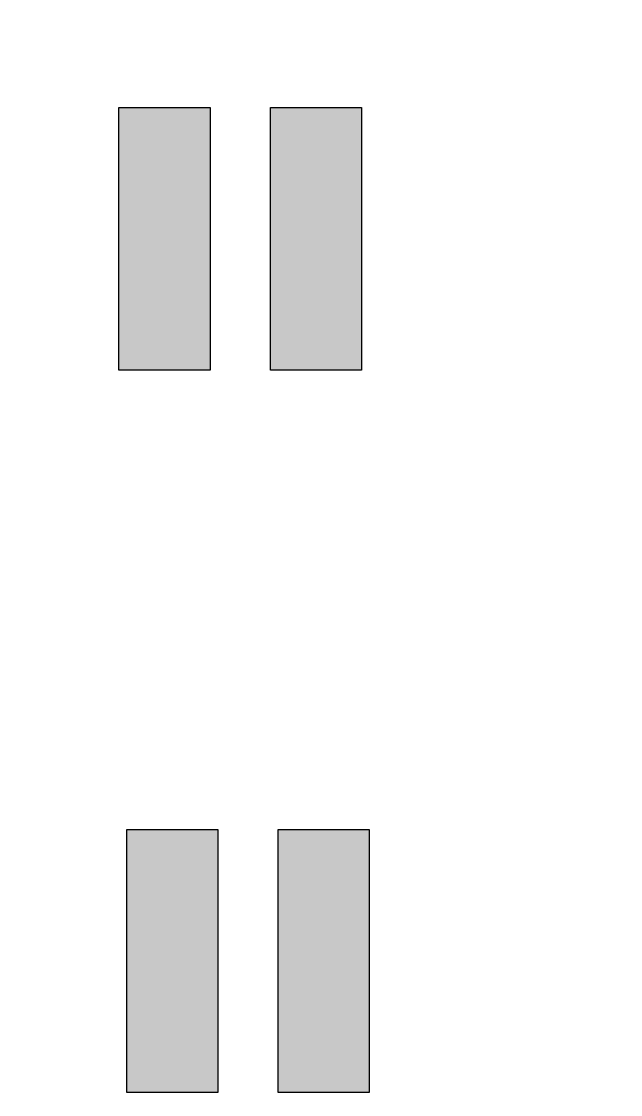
# Model space of a CAD drawing. Header units: inches. Extents: x 0 to 114300, y 0 to 114300.
# Drawn here: x 27999 to 31336, y 73725 to 79703 of the extents above; entities that cross this region are included whole.
import ezdxf

# ---------------------------------------------------------------- set-up
doc = ezdxf.new("R2010")
doc.units = ezdxf.units.IN
doc.header["$MEASUREMENT"] = 0

msp = doc.modelspace()

# ---------------------------------------------------------------- hatches: boundary and pattern name
h = msp.add_hatch()
h.set_pattern_fill('ANSI31', color=256, scale=100)
h.set_pattern_definition([(45, (-3636.992, -6350), (-8.8388348, 8.8388348), [])])
h.paths.add_polyline_path([(114300, 0), (0, 0), (0, 114300), (114300, 114300)])
edge = h.paths.add_edge_path(flags=16)
edge.add_arc((57150, 57150), 50800, 288.35844, 529.79531, ccw=False)
edge.add_line((73150, 8935.5), (41150, 8935.5))
edge.add_arc((57150, 57150), 50800, 190.20469, 251.64156, ccw=False)
edge.add_arc((57150, 57150), 50800, 169.79531, 190.20469, ccw=False)
h = msp.add_hatch()
h.set_pattern_fill('ANSI31', color=256)
h.set_pattern_definition([(45, (84.8659, -7964.54366), (-0.08838834765, 0.08838834765), [])])
h.paths.add_polyline_path([(29385.1, 79223.7), (29892.3, 79223.7), (29892.3, 77759.5), (29385.1, 77759.5)])
h.paths.add_polyline_path([(28541.9, 79223.7), (29049.1, 79223.7), (29049.1, 77759.5), (28541.9, 77759.5)])
h = msp.add_hatch()
h.set_pattern_fill('ANSI31', color=256)
h.set_pattern_definition([(45, (128.6741, -11987.2413), (-0.08838834765, 0.08838834765), [])])
h.paths.add_polyline_path([(29428.9, 75201), (29936.1, 75201), (29936.1, 73736.8), (29428.9, 73736.8)])
h.paths.add_polyline_path([(28585.7, 75201), (29092.9, 75201), (29092.9, 73736.8), (28585.7, 73736.8)])

# ---------------------------------------------------------------- linework, layer by layer
for points in [[(28541.9, 79223.7), (29049.1, 79223.7), (29049.1, 77759.5), (28541.9, 77759.5)], [(29385.1, 79223.7), (29892.3, 79223.7), (29892.3, 77759.5), (29385.1, 77759.5)], [(28585.7, 75201), (29092.9, 75201), (29092.9, 73736.8), (28585.7, 73736.8)], [(29428.9, 75201), (29936.1, 75201), (29936.1, 73736.8), (29428.9, 73736.8)]]:
    msp.add_lwpolyline(points, close=True)

doc.saveas('drawing.dxf')
